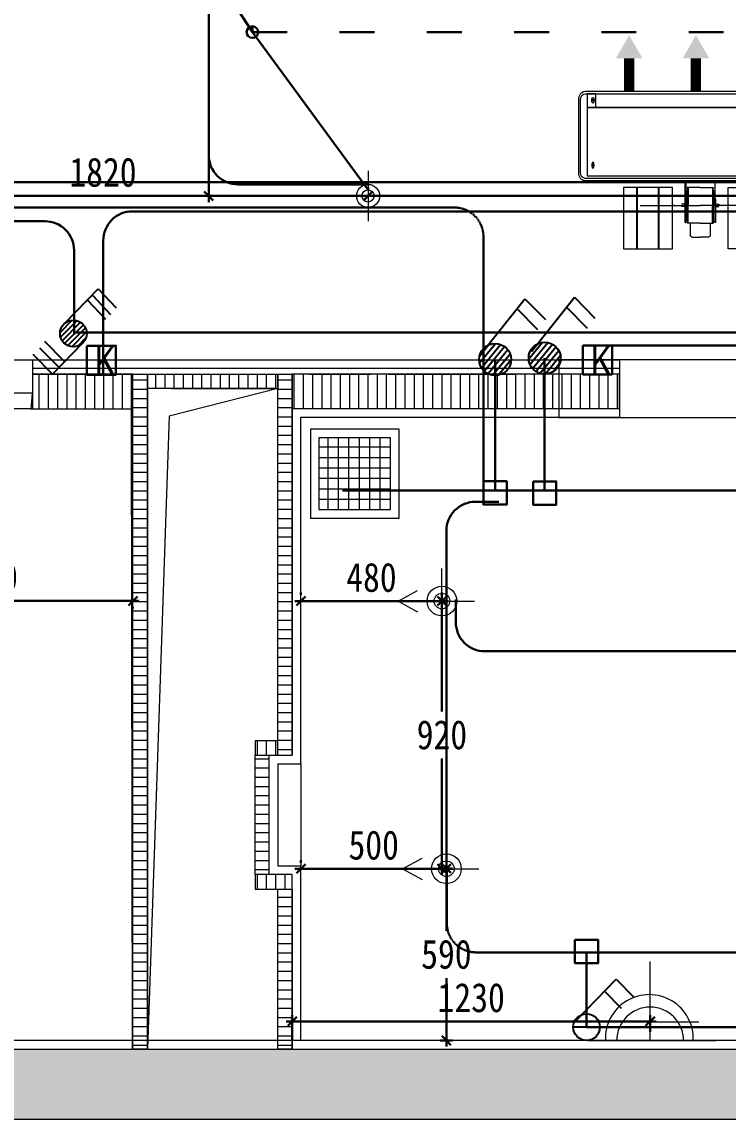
# Model space of a CAD drawing. Header units: millimetres. Extents: x -41640 to 3079702, y -5257903 to 68462.
# Drawn here: x 58947 to 61375, y 33962 to 37732 of the extents above; entities that cross this region are included whole.
import ezdxf

# ---------------------------------------------------------------- set-up
doc = ezdxf.new("R2010")
doc.units = ezdxf.units.MM
doc.header["$LTSCALE"] = 10
for name, pattern in [('ACAD_ISO03W100', [30, 12, -18]), ('ACAD_ISO04W100', [30.5, 24, -3, 0.5, -3]), ('CONTINOUS', [0]), ('DASH', [0.35, 0.25, -0.1])]:
    doc.linetypes.add(name, pattern=pattern)
doc.layers.get('0').update_dxf_attribs({"color": 255})
doc.layers.get('Defpoints').update_dxf_attribs({"color": 255})
for name, color, linetype, lineweight in [('1浅浅', 251, 'Continuous', 20), ('1灯位开关布线图', 1, 'Continuous', 30), ('1灯位开关布置图', 5, 'Continuous', 30), ('1灯具', 2, 'Continuous', 30), ('1空调', 3, 'Continuous', 30), ('T-综合天花布置图', 50, 'Continuous', 13), ('浅线', 251, 'CONTINOUS', 0), ('灯具', 52, 'Continuous', 0)]:
    doc.layers.add(name, color=color, linetype=linetype, lineweight=lineweight)
for name, color, linetype in [('2323', 4, 'Continuous'), ('A轴线', 82, 'ACAD_ISO04W100'), ('LAYER2', 8, 'Continuous')]:
    doc.layers.add(name, color=color, linetype=linetype)
doc.styles.add('_THVAC_DIM', font='SIMPLEX', dxfattribs={"width": 0.8, "height": 3.5, "bigfont": 'HZTXT'})
doc.styles.add('夏建东', font='', dxfattribs={"width": 0.85})
doc.styles.get('夏建东').set_extended_font_data('SimSun')
doc.dimstyles.new('g', dxfattribs={"dimtxt": 100, "dimasz": 31, "dimexe": 21, "dimexo": 30, "dimgap": 31, "dimtad": 1, "dimtih": 1, "dimtoh": 1, "dimdec": 0, "dimrnd": 10, "dimdsep": 46, "dimtxsty": '夏建东', "dimblk": 'OBLIQUE', "dimcen": 2.5, "dimdle": 21, "dimclrd": 5, "dimclre": 5, "dimclrt": 5, "dimadec": 0, "dimazin": 0, "dimtfac": 1, "dimtdec": 0, "dimtmove": 2, "dimatfit": 3, "dimldrblk": 'DOT', "dimfxl": 300, "dimlwd": -1, "dimlwe": -1, "dimarcsym": 1})
pattern_1 = [(90, (-415858.573, -197654.207), (-31.75, 5e-15), [])]

# ---------------------------------------------------------------- blocks, each defined once
blk = doc.blocks.new('_DatumFilled')
at = {"color": 0, "linetype": 'ByBlock'}
blk.add_solid([(0, 0.577), (-1, 0), (0, -0.577)], dxfattribs=at)
blk = doc.blocks.new('b-ktsnj')
at = {"color": 251, "lineweight": 0}
for p, q in [((162054, 33961.1, 0), (161133.2, 33961.1, 0)), ((162054, 33952.4, 0), (161133.2, 33952.4, 0)), ((161225.6, 33894.8, 0), (161225.6, 33958.9, 0)), ((161225.6, 33958.9, 0), (161241.6, 33958.9, 0)), ((161241.6, 33958.9, 0), (161241.6, 33894.8, 0)), ((162015.6, 33952.4, 0), (161241.6, 33952.4, 0)), ((161241.6, 33952.4, 0), (161241.6, 33900.7, 0)), ((162015.6, 33902.9, 0), (162015.6, 33952.4, 0)), ((162015.6, 33952.4, 0), (162047.7, 33952.4, 0)), ((162047.7, 33952.4, 0), (162047.7, 33902.9, 0)), ((161109.7, 33930.7, 0), (161109.7, 33670.7, 0)), ((161116.4, 33930.7, 0), (161116.4, 33670.7, 0)), ((161254.9, 33908.8, 0), (161241.6, 33900.7, 0)), ((161257.2, 33928.9, 0), (161254.7, 33928.9, 0)), ((161268.2, 33902.9, 0), (161254.9, 33908.8, 0)), ((161257.2, 33928.9, 0), (161257.2, 33932.4, 0)), ((161257.2, 33928.9, 0), (161259.7, 33928.9, 0)), ((161257.2, 33928.9, 0), (161257.2, 33925.4, 0)), ((162026.6, 33928.9, 0), (162024.1, 33928.9, 0)), ((162026.6, 33928.9, 0), (162026.6, 33932.4, 0)), ((162026.6, 33928.9, 0), (162026.6, 33925.4, 0)), ((162026.6, 33928.9, 0), (162029.1, 33928.9, 0)), ((162070.9, 33670.7, 0), (162070.9, 33930.7, 0)), ((162077.6, 33670.7, 0), (162077.6, 33930.7, 0)), ((161128.7, 33843.1, 0), (161170.3, 33898, 0)), ((161172.6, 33893.7, 0), (161128.7, 33843.1, 0)), ((161170.3, 33898, 0), (161225.6, 33898, 0)), ((161225.6, 33898, 0), (161172.6, 33893.7, 0)), ((161241.6, 33894.8, 0), (161225.6, 33894.8, 0)), ((161225.6, 33894.8, 0), (161225.6, 33875.8, 0)), ((161225.6, 33875.8, 0), (161268.2, 33875.8, 0)), ((161268.2, 33658.3, 0), (161268.2, 33902.9, 0)), ((161268.2, 33902.9, 0), (162047.7, 33902.9, 0)), ((162015.6, 33902.9, 0), (161268.2, 33902.9, 0)), ((162047.7, 33902.9, 0), (162015.6, 33902.9, 0)), ((162047.7, 33902.9, 0), (162047.7, 33658.3, 0)), ((161093.4, 33800.7, 0), (161093.4, 33832.4, 0)), ((161093.4, 33832.4, 0), (161093.4, 33832.4, 0)), ((161093.4, 33832.4, 0), (161109.7, 33832.4, 0)), ((161109.7, 33832.4, 0), (161109.7, 33832.4, 0)), ((161109.7, 33832.4, 0), (161109.7, 33800.7, 0)), ((161116.4, 33843.1, 0), (161128.7, 33843.1, 0)), ((161128.7, 33842, 0), (161116.4, 33842, 0)), ((161128.7, 33843.1, 0), (161128.7, 33815.6, 0)), ((161221.1, 33829.8, 0), (161207.8, 33829.8, 0)), ((161219.8, 33865.4, 0), (161209.1, 33865.4, 0)), ((161210.4, 33829.8, 0), (161210.4, 33860.8, 0)), ((161214.4, 33829.8, 0), (161214.4, 33858.5, 0)), ((161218.4, 33829.8, 0), (161218.4, 33860.8, 0)), ((161224.1, 33835.5, 0), (161234.4, 33821.8, 0)), ((161260.4, 33859.3, 0), (161237.7, 33859.3, 0)), ((161260.4, 33853.5, 0), (161240.1, 33853.5, 0)), ((161260.4, 33847.6, 0), (161241.1, 33847.6, 0)), ((161268.2, 33859.3, 0), (161260.4, 33859.3, 0)), ((161260.4, 33859.3, 0), (161260.4, 33847.6, 0)), ((161260.4, 33847.6, 0), (161268.2, 33847.6, 0)), ((161268.2, 33847.6, 0), (161268.2, 33859.3, 0)), ((161180.1, 33815.6, 0), (161074.4, 33815.6, 0)), ((161109.7, 33800.7, 0), (161093.4, 33800.7, 0)), ((161093.4, 33800.7, 0), (161093.4, 33800.7, 0)), ((161109.7, 33800.7, 0), (161109.7, 33800.7, 0)), ((161128.7, 33788, 0), (161128.7, 33815.6, 0)), ((161234.7, 33815.6, 0), (161180.1, 33815.6, 0)), ((161200.3, 33827.2, 0), (161201.7, 33828.5, 0)), ((161200.3, 33827.2, 0), (161201.7, 33825.8, 0)), ((161200.3, 33827.2, 0), (161204.4, 33827.2, 0)), ((161201.1, 33801.4, 0), (161201.1, 33821.8, 0)), ((161201.1, 33821.8, 0), (161202.9, 33821.8, 0)), ((161202.9, 33801.4, 0), (161201.1, 33801.4, 0)), ((161202, 33821.8, 0), (161202, 33827.2, 0)), ((161202, 33801.4, 0), (161202, 33798.7, 0)), ((161202, 33797.6, 0), (161202, 33758.9, 0)), ((161202.9, 33821.8, 0), (161202.9, 33801.4, 0)), ((161204.4, 33827.2, 0), (161203.1, 33828.5, 0)), ((161204.4, 33827.2, 0), (161203.1, 33825.8, 0)), ((161221.1, 33801.4, 0), (161207.8, 33801.4, 0)), ((161214.4, 33801.4, 0), (161214.4, 33786.7, 0)), ((161224.1, 33795.6, 0), (161234.9, 33810, 0)), ((161234.9, 33810, 0), (161234.4, 33821.8, 0)), ((161260.4, 33821.8, 0), (161234.4, 33821.8, 0)), ((161268.2, 33815.6, 0), (161234.7, 33815.6, 0)), ((161260.4, 33810, 0), (161234.9, 33810, 0)), ((161260.4, 33810, 0), (161260.4, 33821.8, 0)), ((161260.4, 33821.8, 0), (161268.2, 33821.8, 0)), ((161268.2, 33810, 0), (161260.4, 33810, 0)), ((161268.2, 33821.8, 0), (161268.2, 33810, 0)), ((161128.7, 33789.1, 0), (161116.4, 33789.1, 0)), ((161116.4, 33788, 0), (161128.7, 33788, 0)), ((161172.6, 33737.5, 0), (161128.7, 33788, 0)), ((161128.7, 33788, 0), (161170.3, 33733.1, 0)), ((161202, 33758.9, 0), (161268.2, 33758.9, 0)), ((161214.4, 33786.7, 0), (161227.5, 33786.7, 0)), ((161260.4, 33768.5, 0), (161241.4, 33768.5, 0)), ((161260.4, 33774.4, 0), (161242.9, 33774.4, 0)), ((161260.4, 33780.2, 0), (161244.2, 33780.2, 0)), ((161260.4, 33768.5, 0), (161260.4, 33780.2, 0)), ((161260.4, 33780.2, 0), (161268.2, 33780.2, 0)), ((161268.2, 33768.5, 0), (161260.4, 33768.5, 0)), ((161268.2, 33780.2, 0), (161268.2, 33768.5, 0)), ((161170.3, 33733.1, 0), (161225.6, 33733.1, 0)), ((161225.6, 33733.1, 0), (161172.6, 33737.5, 0)), ((161241.6, 33736.3, 0), (161225.6, 33736.3, 0)), ((161225.6, 33736.3, 0), (161225.6, 33672.2, 0)), ((161254.9, 33744.4, 0), (161241.6, 33736.3, 0)), ((161241.6, 33672.2, 0), (161241.6, 33736.3, 0)), ((161241.6, 33658.3, 0), (161241.6, 33736.3, 0)), ((161268.2, 33738.5, 0), (161254.9, 33744.4, 0)), ((161268.2, 33738.5, 0), (161268.2, 33658.3, 0)), ((161225.6, 33672.2, 0), (161241.6, 33672.2, 0)), ((161257.2, 33696.8, 0), (161254.7, 33696.8, 0)), ((161257.2, 33696.8, 0), (161257.2, 33700.3, 0)), ((161257.2, 33696.8, 0), (161257.2, 33693.3, 0)), ((161257.2, 33696.8, 0), (161259.7, 33696.8, 0)), ((162026.6, 33696.8, 0), (162024.1, 33696.8, 0)), ((162026.6, 33696.8, 0), (162026.6, 33700.3, 0)), ((162026.6, 33696.8, 0), (162029.1, 33696.8, 0)), ((162026.6, 33696.8, 0), (162026.6, 33693.3, 0)), ((161133.2, 33649, 0), (162054, 33649, 0)), ((161133.2, 33640.3, 0), (162054, 33640.3, 0)), ((161268.2, 33658.3, 0), (161241.6, 33658.3, 0)), ((162047.7, 33658.3, 0), (161268.2, 33658.3, 0)), ((161588.4, 33552.7, 0), (161588.4, 33640.3, 0)), ((161588.4, 33640.3, 0), (161588.4, 33640.3, 0)), ((161588.4, 33640.3, 0), (161589.7, 33640.3, 0)), ((161589.7, 33640.3, 0), (161589.7, 33640.3, 0)), ((161589.7, 33640.3, 0), (161589.7, 33552.7, 0)), ((161695.4, 33640.3, 0), (161694.1, 33640.3, 0)), ((161694.1, 33640.3, 0), (161694.1, 33640.3, 0)), ((161694.1, 33640.3, 0), (161694.1, 33552.7, 0)), ((161695.4, 33552.7, 0), (161695.4, 33640.3, 0)), ((161695.4, 33640.3, 0), (161695.4, 33640.3, 0)), ((161542.4, 33616.3, 0), (161366.3, 33616.3, 0)), ((161366.3, 33616.3, 0), (161366.3, 33397.2, 0)), ((161414.3, 33397.2, 0), (161414.3, 33616.3, 0)), ((161416.8, 33397.2, 0), (161416.8, 33616.3, 0)), ((161491.8, 33397.2, 0), (161491.8, 33616.3, 0)), ((161494.4, 33397.2, 0), (161494.4, 33616.3, 0)), ((161542.4, 33397.2, 0), (161542.4, 33616.3, 0)), ((161598.3, 33616.3, 0), (161594.6, 33616.3, 0)), ((161594.6, 33604.9, 0), (161594.6, 33552.7, 0)), ((161598.3, 33616.3, 0), (161598.3, 33552.7, 0)), ((161641.9, 33616.3, 0), (161598.3, 33616.3, 0)), ((161641.9, 33616.3, 0), (161685.5, 33616.3, 0)), ((161685.5, 33616.3, 0), (161685.5, 33552.7, 0)), ((161685.5, 33616.3, 0), (161689.2, 33616.3, 0)), ((161689.2, 33604.9, 0), (161689.2, 33552.7, 0)), ((161741.4, 33616.3, 0), (161917.5, 33616.3, 0)), ((161741.4, 33397.2, 0), (161741.4, 33616.3, 0)), ((161789.4, 33397.2, 0), (161789.4, 33616.3, 0)), ((161792, 33397.2, 0), (161792, 33616.3, 0)), ((161867, 33397.2, 0), (161867, 33616.3, 0)), ((161869.5, 33397.2, 0), (161869.5, 33616.3, 0)), ((161917.5, 33616.3, 0), (161917.5, 33397.2, 0)), ((161542.4, 33556.6, 0), (161542.4, 33552.7, 0)), ((161587, 33556.6, 0), (161574.8, 33556.6, 0)), ((161574.8, 33556.6, 0), (161574.8, 33552.7, 0)), ((161587, 33574.4, 0), (161587, 33493.7, 0)), ((161589.7, 33577.2, 0), (161589.3, 33577.2, 0)), ((161591.9, 33493.7, 0), (161591.9, 33574.4, 0)), ((161691.9, 33493.7, 0), (161691.9, 33574.4, 0)), ((161694.1, 33577.2, 0), (161694.5, 33577.2, 0)), ((161696.8, 33574.4, 0), (161696.8, 33493.7, 0)), ((161696.8, 33556.6, 0), (161709, 33556.6, 0)), ((161741.4, 33556.6, 0), (161741.4, 33552.7, 0)), ((161426.2, 33552.7, 0), (161641.9, 33552.7, 0)), ((161542.4, 33548.8, 0), (161542.4, 33552.7, 0)), ((161574.8, 33548.8, 0), (161574.8, 33552.7, 0)), ((161587, 33548.8, 0), (161574.8, 33548.8, 0)), ((161589.7, 33552.7, 0), (161588.4, 33552.7, 0)), ((161588.4, 33552.7, 0), (161588.4, 33552.7, 0)), ((161589.7, 33552.7, 0), (161589.7, 33552.7, 0)), ((161594.6, 33500.5, 0), (161594.6, 33552.7, 0)), ((161598.3, 33489, 0), (161598.3, 33552.7, 0)), ((161857.6, 33552.7, 0), (161641.9, 33552.7, 0)), ((161685.5, 33489, 0), (161685.5, 33552.7, 0)), ((161689.2, 33500.5, 0), (161689.2, 33552.7, 0)), ((161694.1, 33552.7, 0), (161694.1, 33552.7, 0)), ((161694.1, 33552.7, 0), (161695.4, 33552.7, 0)), ((161695.4, 33552.7, 0), (161695.4, 33552.7, 0)), ((161696.8, 33548.8, 0), (161709, 33548.8, 0)), ((161741.4, 33548.8, 0), (161741.4, 33552.7, 0)), ((161589.3, 33490.8, 0), (161589.7, 33490.8, 0)), ((161598.3, 33489, 0), (161594.6, 33489, 0)), ((161641.9, 33489, 0), (161598.3, 33489, 0)), ((161606.2, 33489, 0), (161606.2, 33446.3, 0)), ((161641.9, 33489, 0), (161685.5, 33489, 0)), ((161677.6, 33489, 0), (161677.6, 33446.3, 0)), ((161685.5, 33489, 0), (161689.2, 33489, 0)), ((161694.5, 33490.8, 0), (161694.1, 33490.8, 0)), ((161611.8, 33439, 0), (161641.9, 33439, 0)), ((161672, 33439, 0), (161641.9, 33439, 0)), ((161366.3, 33397.2, 0), (161542.4, 33397.2, 0)), ((161917.5, 33397.2, 0), (161741.4, 33397.2, 0))]:
    blk.add_line(p, q, dxfattribs=at)
at = {"color": 251, "lineweight": 0, "const_width": 37.5, "elevation": 0}
for points in [[(161397.1, 34079.4), (161397.1, 33961.1)], [(161657.4, 34079.4), (161657.4, 33961.1)], [(161896.6, 34079.4), (161896.6, 33961.1)]]:
    blk.add_lwpolyline(points, dxfattribs=at)
at = {"color": 251, "lineweight": 0}
for centre, major_axis, ratio, start_param, end_param in [((161133.2, 33930.7, 0), (0, 30.4), 0.77429, 0, 1.570796), ((161133.2, 33930.7, 0), (0, 21.7), 0.77429, 0, 1.570796), ((161233.6, 33948.8, 0), (0, 1.36), 0.77429, -1.570796, 4.712389), ((162054, 33930.7, 0), (0, 30.4), 0.77429, -1.570796, 0), ((162054, 33930.7, 0), (0, 21.7), 0.77429, -1.570796, 0), ((161233.6, 33930.3, 0), (0, 1.36), 0.77429, -1.570796, 4.712389), ((161233.6, 33909.9, 0), (0, 1.36), 0.77429, 4.712389, 10.995574), ((161257.2, 33928.9, 0), (0, 10.4), 0.407862, 3.141593, 9.424778), ((161143.6, 33816.5, 0), (0, 46.6), 0.77429, 1.223528, 1.918065), ((161214.4, 33829.8, 0), (0, 8.63), 0.77429, 1.570796, 4.712389), ((161214.4, 33865.4, 0), (0, 6.9), 0.77429, 1.570796, 4.712389), ((161264.3, 33815.6, 0), (0, 55.6), 0.77429, 0.664485, 1.204171), ((161264.8, 33815.3, 0), (0, 49.7), 0.77429, 0.694736, 1.26495), ((161264.3, 33815.6, 0), (0, 43.8), 0.77429, 0.752317, 1.332497), ((161202, 33798, 0), (-0.816, 0), 0.807711, 3.342482, 6.082296), ((161214.4, 33801.4, 0), (0, 8.63), 0.77429, 4.712389, 7.853982), ((161214.2, 33815.6, 0), (0, 5.59), 0.77429, 4.712389, 10.995574), ((161264.3, 33815.6, 0), (0, 55.6), 0.77429, 1.937421, 2.581114), ((161264.8, 33815.3, 0), (0, 49.7), 0.77429, 1.866849, 2.536978), ((161264.3, 33815.6, 0), (0, 43.8), 0.77429, 1.809095, 2.508026), ((161233.6, 33721.2, 0), (0, 1.36), 0.77429, 4.712389, 10.995574), ((161257.2, 33732.1, 0), (0, 2.58), 0.77429, -1.570796, 4.712389), ((161233.6, 33700.8, 0), (0, 1.36), 0.77429, -1.570796, 4.712389), ((161233.6, 33682.3, 0), (0, 1.36), 0.77429, -1.570796, 4.712389), ((162026.6, 33696.8, 0), (0, 10.4), 0.407862, 4.712389, 10.995574), ((161133.2, 33670.7, 0), (0, 30.4), 0.77429, 1.570796, 3.141593), ((161133.2, 33670.7, 0), (0, 21.7), 0.77429, 1.570796, 3.141593), ((162054, 33670.7, 0), (0, 30.4), 0.77429, 3.141593, 4.712389), ((162054, 33670.7, 0), (0, 21.7), 0.77429, 3.141593, 4.712389), ((161589.1, 33610.6, 0), (0, 9.07), 0.77429, 4.03203, 5.395782), ((161694.7, 33610.6, 0), (0, 9.07), 0.77429, 0.887403, 2.251155), ((161589.3, 33574.4, 0), (0, 2.89), 0.77429, 0, 1.570796), ((161589.7, 33574.4, 0), (0, 2.89), 0.77429, 4.712389, 6.283185), ((161694.1, 33574.4, 0), (0, 2.89), 0.77429, 0, 1.570796), ((161694.5, 33574.4, 0), (0, 2.89), 0.77429, 4.712389, 6.283185), ((161589.3, 33493.7, 0), (0, 2.89), 0.77429, 1.570796, 3.141593), ((161589.7, 33493.7, 0), (0, 1.36), 0.77429, 4.712389, 10.995574), ((161589.7, 33493.7, 0), (0, 2.89), 0.77429, 3.141593, 4.712389), ((161589.1, 33494.8, 0), (0, 9.07), 0.77429, 4.028996, 5.392748), ((161694.7, 33494.8, 0), (0, 9.07), 0.77429, 0.890438, 2.25419), ((161694.1, 33493.7, 0), (0, 2.89), 0.77429, 1.570796, 3.141593), ((161694.1, 33493.7, 0), (0, 1.36), 0.77429, 4.712389, 10.995574), ((161694.5, 33493.7, 0), (0, 2.89), 0.77429, 3.141593, 4.712389), ((161611.8, 33446.3, 0), (0, 7.24), 0.77429, 1.570796, 3.141593), ((161672, 33446.3, 0), (0, 7.24), 0.77429, 3.141593, 4.712389)]:
    blk.add_ellipse(centre, major_axis=major_axis, ratio=ratio, start_param=start_param, end_param=end_param, dxfattribs=at)
at = {"color": 251, "lineweight": 0, "extrusion": (0, 0, -1)}
for centre, major_axis, ratio, start_param, end_param in [((162026.6, 33928.9, 0), (0, 10.4), 0.407862, 3.141593, 9.424778), ((161202, 33798.3, 0), (0.816, 0), 0.807711, 0.20089, 2.940703), ((161257.2, 33696.8, 0), (0, 10.4), 0.407862, 4.712389, 10.995574)]:
    blk.add_ellipse(centre, major_axis=major_axis, ratio=ratio, start_param=start_param, end_param=end_param, dxfattribs=at)
at = {"color": 251, "lineweight": 0, "xscale": 82.5, "yscale": 82.5, "zscale": 82.5, "rotation": 270}
for p in [(161397.1, 34079.4, 0), (161657.4, 34079.4, 0), (161896.6, 34079.4, 0)]:
    blk.add_blockref('_DatumFilled', p, dxfattribs=at)
blk = doc.blocks.new('she')
at = {"layer": 'T-综合天花布置图', "lineweight": 15}
for p, q in [((2738.814, 261.327, 0), (2738.271, 260.333)), ((2738.814, 261.327, 0), (2738.814, 257.441, 0)), ((2738.814, 261.327, 0), (2739.356, 260.333)), ((2737.162, 259.093, 0), (2740.466, 259.093, 0))]:
    blk.add_line(p, q, dxfattribs=at)
for radius in [0.756, 0.398]:
    blk.add_circle((2738.814, 259.093, 0), radius, dxfattribs=at)
blk = doc.blocks.new('fengshan')
at = {"layer": '灯具', "lineweight": 15}
for p, q in [((-6499.2, -202877.6, -7779.9), (-6499.2, -203080.9, -7779.9)), ((-6295.9, -202877.6, -7779.9), (-6499.2, -202877.6, -7779.9)), ((-6479.5, -202897.3, -7779.9), (-6479.5, -203061.3, -7779.9)), ((-6315.5, -202897.3, -7779.9), (-6479.5, -202897.3, -7779.9)), ((-6458.7, -203061.3, -7779.9), (-6458.7, -202897.3, -7779.9)), ((-6434.8, -203061.3, -7779.9), (-6434.8, -202897.3, -7779.9)), ((-6411, -203061.3, -7779.9), (-6411, -202897.3, -7779.9)), ((-6387.1, -203061.3, -7779.9), (-6387.1, -202897.3, -7779.9)), ((-6363.3, -203061.3, -7779.9), (-6363.3, -202897.3, -7779.9)), ((-6339.4, -203061.3, -7779.9), (-6339.4, -202897.3, -7779.9)), ((-6315.5, -203061.3, -7779.9), (-6315.5, -202897.3, -7779.9)), ((-6295.9, -203080.9, -7779.9), (-6295.9, -202877.6, -7779.9)), ((-6479.5, -202918.2, -7779.9), (-6315.5, -202918.2, -7779.9)), ((-6479.5, -202942, -7779.9), (-6315.5, -202942, -7779.9)), ((-6479.5, -202965.9, -7779.9), (-6315.5, -202965.9, -7779.9)), ((-6479.5, -202989.7, -7779.9), (-6315.5, -202989.7, -7779.9)), ((-6479.5, -203013.6, -7779.9), (-6315.5, -203013.6, -7779.9)), ((-6479.5, -203037.4, -7779.9), (-6315.5, -203037.4, -7779.9)), ((-6479.5, -203061.3, -7779.9), (-6315.5, -203061.3, -7779.9)), ((-6499.2, -203080.9, -7779.9), (-6295.9, -203080.9, -7779.9))]:
    blk.add_line(p, q, dxfattribs=at)
blk = doc.blocks.new('筒灯')
at = {"layer": 'T-综合天花布置图', "lineweight": 15}
for p, q in [((628027.5, 221157.5, -8710.6), (628027.5, 220945.7, -8710.6)), ((627921.6, 221051.6, -8710.6), (628133.5, 221051.6, -8710.6))]:
    blk.add_line(p, q, dxfattribs=at)
for radius in [48.5, 25.5]:
    blk.add_circle((628027.5, 221051.6, -8710.6), radius, dxfattribs=at)
blk = doc.blocks.new('_Oblique')
at = {"color": 0, "linetype": 'ByBlock', "lineweight": -2}
blk.add_line((-0.5, -0.5), (0.5, 0.5), dxfattribs=at)
blk = doc.blocks.new('*D812')
at = {"layer": '1灯位开关布置图', "color": 5, "ltscale": 0.1}
for p, q in [((59349.4, 35742.7), (58343.4, 35742.7)), ((58364.4, 35727.3), (58364.4, 35763.7)), ((59328.4, 35716.3), (59328.4, 35721.7))]:
    blk.add_line(p, q, dxfattribs=at)
at = {"layer": 'Defpoints', "color": 0, "lineweight": 30, "ltscale": 0.1}
for p in [(58364.4, 35742.7), (59328.4, 35746.3), (58364.4, 35697.3)]:
    blk.add_point(p, dxfattribs=at)
at = {"layer": '1灯位开关布置图', "color": 5, "ltscale": 0.1, "xscale": 31, "yscale": 31, "zscale": 31, "rotation": 180}
blk.add_blockref('_Oblique', (58364.4, 35742.7), dxfattribs=at)
at = {"layer": '1灯位开关布置图', "color": 5, "ltscale": 0.1, "xscale": 31, "yscale": 31, "zscale": 31}
blk.add_blockref('_Oblique', (59328.4, 35742.7), dxfattribs=at)
at = {"layer": '1灯位开关布置图', "color": 5, "lineweight": 0, "ltscale": 0.1, "insert": (58846.4, 35823.7), "char_height": 100, "attachment_point": 5, "style": '夏建东'}
blk.add_mtext('960', dxfattribs=at)
blk = doc.blocks.new('_Dot')
at = {"color": 0, "linetype": 'ByBlock', "lineweight": -2}
blk.add_line((-0.5, 0), (-1, 0), dxfattribs=at)
at = {"color": 0, "linetype": 'ByBlock', "const_width": 0.5}
blk.add_lwpolyline([(-0.25, 0, 1), (0.25, 0, 1)], format="xyb", close=True, dxfattribs=at)
blk = doc.blocks.new('*D815')
at = {"layer": '1灯位开关布置图', "color": 5, "ltscale": 0.1}
for p, q in [((58314.3, 37129.3), (58314.3, 37155.1)), ((60136.9, 37164.1), (60136.9, 37155.1)), ((58293.3, 37134.1), (60157.9, 37134.1))]:
    blk.add_line(p, q, dxfattribs=at)
at = {"layer": 'Defpoints', "color": 0, "lineweight": 30, "ltscale": 0.1}
for p in [(58314.3, 37099.3), (60136.9, 37134.1), (60136.9, 37134.1)]:
    blk.add_point(p, dxfattribs=at)
at = {"layer": '1灯位开关布置图', "color": 5, "ltscale": 0.1, "xscale": 31, "yscale": 31, "zscale": 31, "rotation": 180}
blk.add_blockref('_Oblique', (58314.3, 37134.1), dxfattribs=at)
at = {"layer": '1灯位开关布置图', "color": 5, "ltscale": 0.1, "xscale": 31, "yscale": 31, "zscale": 31}
blk.add_blockref('_Oblique', (60136.9, 37134.1), dxfattribs=at)
at = {"layer": '1灯位开关布置图', "color": 5, "lineweight": 0, "ltscale": 0.1, "insert": (59225.6, 37215.1), "char_height": 100, "attachment_point": 5, "style": '夏建东'}
blk.add_mtext('1820', dxfattribs=at)
blk = doc.blocks.new('*D819')
at = {"layer": '1灯位开关布置图', "color": 5, "ltscale": 0.1}
for p, q in [((59589.4, 38678), (59589.4, 37113.1)), ((59619.4, 38657), (59610.4, 38657)), ((59659.4, 37134.1), (59568.4, 37134.1))]:
    blk.add_line(p, q, dxfattribs=at)
at = {"layer": 'Defpoints', "color": 0, "lineweight": 30, "ltscale": 0.1}
for p in [(59589.4, 38657), (59589.4, 37134.1), (59689.4, 37134.1)]:
    blk.add_point(p, dxfattribs=at)
at = {"layer": '1灯位开关布置图', "color": 5, "ltscale": 0.1, "xscale": 31, "yscale": 31, "zscale": 31}
for p, rotation in [((59589.4, 38657), 90), ((59589.4, 37134.1), 270)]:
    blk.add_blockref('_Oblique', p, dxfattribs=dict(at, rotation=rotation))
at = {"layer": '1灯位开关布置图', "color": 5, "lineweight": 0, "ltscale": 0.1, "insert": (59469, 38323.6), "char_height": 100, "attachment_point": 5, "style": '夏建东'}
blk.add_mtext('1520', dxfattribs=at)
blk = doc.blocks.new('*D831')
at = {"layer": '1灯位开关布置图', "color": 5, "ltscale": 0.1}
for p, q in [((60361, 35741.9), (60370, 35741.9)), ((60391, 35762.9), (60391, 35363)), ((60391, 34801), (60391, 35201)), ((60427.5, 34822), (60370, 34822))]:
    blk.add_line(p, q, dxfattribs=at)
at = {"layer": 'Defpoints', "color": 0, "lineweight": 30, "ltscale": 0.1}
for p in [(60391, 35741.9), (60391, 35741.9), (60457.5, 34822)]:
    blk.add_point(p, dxfattribs=at)
at = {"layer": '1灯位开关布置图', "color": 5, "ltscale": 0.1, "xscale": 31, "yscale": 31, "zscale": 31}
for p, rotation in [((60391, 35741.9), 90), ((60391, 34822), 270)]:
    blk.add_blockref('_Oblique', p, dxfattribs=dict(at, rotation=rotation))
at = {"layer": '1灯位开关布置图', "color": 5, "lineweight": 0, "ltscale": 0.1, "insert": (60391, 35282), "char_height": 100, "attachment_point": 5, "style": '夏建东'}
blk.add_mtext('920', dxfattribs=at)
blk = doc.blocks.new('*D834')
at = {"layer": '1灯位开关布置图', "color": 5, "ltscale": 0.1}
for p, q in [((59906.4, 34852), (59906.4, 34843)), ((60406.4, 34852), (60406.4, 34843)), ((60427.4, 34822), (59885.4, 34822))]:
    blk.add_line(p, q, dxfattribs=at)
at = {"layer": 'Defpoints', "color": 0, "lineweight": 30, "ltscale": 0.1}
for p in [(59906.4, 34822), (59906.4, 34822), (60406.4, 34822)]:
    blk.add_point(p, dxfattribs=at)
at = {"layer": '1灯位开关布置图', "color": 5, "ltscale": 0.1, "xscale": 31, "yscale": 31, "zscale": 31, "rotation": 180}
blk.add_blockref('_Oblique', (59906.4, 34822), dxfattribs=at)
at = {"layer": '1灯位开关布置图', "color": 5, "ltscale": 0.1, "xscale": 31, "yscale": 31, "zscale": 31}
blk.add_blockref('_Oblique', (60406.4, 34822), dxfattribs=at)
at = {"layer": '1灯位开关布置图', "color": 5, "lineweight": 0, "ltscale": 0.1, "insert": (60156.4, 34903), "char_height": 100, "attachment_point": 5, "style": '夏建东'}
blk.add_mtext('500', dxfattribs=at)
blk = doc.blocks.new('*D835')
at = {"layer": '1灯位开关布置图', "color": 5, "ltscale": 0.1}
for p, q in [((60412, 35741.9), (59885.4, 35741.9)), ((59906.4, 35771.9), (59906.4, 35762.9)), ((60391, 35771.9), (60391, 35762.9))]:
    blk.add_line(p, q, dxfattribs=at)
at = {"layer": 'Defpoints', "color": 0, "lineweight": 30, "ltscale": 0.1}
for p in [(59906.4, 35741.9), (59906.4, 35741.9), (60391, 35741.9)]:
    blk.add_point(p, dxfattribs=at)
at = {"layer": '1灯位开关布置图', "color": 5, "ltscale": 0.1, "xscale": 31, "yscale": 31, "zscale": 31, "rotation": 180}
blk.add_blockref('_Oblique', (59906.4, 35741.9), dxfattribs=at)
at = {"layer": '1灯位开关布置图', "color": 5, "ltscale": 0.1, "xscale": 31, "yscale": 31, "zscale": 31}
blk.add_blockref('_Oblique', (60391, 35741.9), dxfattribs=at)
at = {"layer": '1灯位开关布置图', "color": 5, "lineweight": 0, "ltscale": 0.1, "insert": (60148.7, 35822.9), "char_height": 100, "attachment_point": 5, "style": '夏建东'}
blk.add_mtext('480', dxfattribs=at)
blk = doc.blocks.new('*D863')
at = {"layer": '1灯位开关布置图', "color": 5, "ltscale": 0.1}
for p, q in [((60406.4, 34844.4), (60406.4, 34608.7)), ((60427.4, 34823.4), (60385.4, 34823.4)), ((60406.4, 34211), (60406.4, 34446.7)), ((60427.4, 34232), (60385.4, 34232))]:
    blk.add_line(p, q, dxfattribs=at)
at = {"layer": 'Defpoints', "color": 0, "lineweight": 30, "ltscale": 0.1}
for p in [(60457.4, 34823.4), (60406.4, 34232), (60457.4, 34232)]:
    blk.add_point(p, dxfattribs=at)
at = {"layer": '1灯位开关布置图', "color": 5, "ltscale": 0.1, "xscale": 31, "yscale": 31, "zscale": 31}
for p, rotation in [((60406.4, 34823.4), 90), ((60406.4, 34232), 270)]:
    blk.add_blockref('_Oblique', p, dxfattribs=dict(at, rotation=rotation))
at = {"layer": '1灯位开关布置图', "color": 5, "lineweight": 0, "ltscale": 0.1, "insert": (60406.4, 34527.7), "char_height": 100, "attachment_point": 5, "style": '夏建东'}
blk.add_mtext('590', dxfattribs=at)
blk = doc.blocks.new('sd5')
at = {"layer": 'LAYER2', "ltscale": 20}
h = blk.add_hatch(dxfattribs=at)
h.set_pattern_fill('ANSI31', color=0, scale=122.164431, angle=90, style=0)
h.set_pattern_definition([(135, (5325340.621, -2219152.367), (-10.7979122, -10.7979122), [])])
h.paths.add_polyline_path([(5332276.5, -2108989.1, 1), (5332276.5, -2109099.1, 1)])
at = {"layer": '2323', "color": 0}
for p, q in [((5332078.8, -2108921.6), (5332156.7, -2108858.3)), ((5332110.2, -2108952.1), (5332188.1, -2108888.8)), ((5332249.3, -2109087.3), (5332078.8, -2108921.6))]:
    blk.add_line(p, q, dxfattribs=at)
blk.add_circle((5332276.5, -2109044.1), 55, dxfattribs=at)
blk = doc.blocks.new('壁灯')
at = {"layer": '灯具', "lineweight": 15}
for p, q in [((628026.3, 220006.2, -8710.6), (628026.3, 220209.7, -8710.6)), ((627896.3, 220054.5, -4355.3), (628151.1, 220054.5, -4355.3)), ((627865.6, 220006.2, -8710.6), (628196.5, 220006.2, -8710.6))]:
    blk.add_line(p, q, dxfattribs=at)
for centre, radius, start, end in [((628024, 220011, -8710.6), 113.1, 357.57, 182.43), ((628026.3, 220006.2, -8710.6), 85.9, 0, 180)]:
    blk.add_arc(centre, radius, start, end, dxfattribs=at)
blk = doc.blocks.new('*D1038')
at = {"layer": '1灯位开关布置图', "color": 5}
for p, q in [((59876.4, 34232), (59876.4, 34318.8)), ((61107, 34262), (61107, 34318.8)), ((61128, 34297.8), (59855.4, 34297.8))]:
    blk.add_line(p, q, dxfattribs=at)
at = {"layer": 'Defpoints', "color": 0, "linetype": 'Continuous', "lineweight": 30}
for p in [(59876.4, 34297.8), (61107, 34232), (59876.4, 34202)]:
    blk.add_point(p, dxfattribs=at)
at = {"layer": '1灯位开关布置图', "color": 5, "linetype": 'Continuous', "xscale": 31, "yscale": 31, "zscale": 31, "rotation": 180}
blk.add_blockref('_Oblique', (59876.4, 34297.8), dxfattribs=at)
at = {"layer": '1灯位开关布置图', "color": 5, "linetype": 'Continuous', "xscale": 31, "yscale": 31, "zscale": 31}
blk.add_blockref('_Oblique', (61107, 34297.8), dxfattribs=at)
at = {"layer": '1灯位开关布置图', "color": 5, "linetype": 'Continuous', "lineweight": 30, "insert": (60491.7, 34378.8), "char_height": 100, "attachment_point": 5, "style": '夏建东'}
blk.add_mtext('1230', dxfattribs=at)
blk = doc.blocks.new('空调开关')
at = {"layer": '1空调', "linetype": 'Continuous', "lineweight": 30}
blk.add_lwpolyline([(51886.7, 34302), (51986.7, 34302), (51986.7, 34202), (51886.7, 34202)], close=True, dxfattribs=at)
at = {"layer": '1空调', "linetype": 'Continuous', "lineweight": 30, "insert": (51914.2, 34302), "char_height": 100, "width": 220.622, "attachment_point": 1, "style": '_THVAC_DIM'}
blk.add_mtext('K', dxfattribs=at)
blk = doc.blocks.new('双联防水')
at = {"layer": '2323', "color": 0}
for p, q in [((88190.6, 77887.1), (88291.1, 77990.5)), ((88291.1, 77990.5), (88334.8, 77945.8)), ((88261.5, 77960.9), (88303.4, 77917.7))]:
    blk.add_line(p, q, dxfattribs=at)
blk.add_circle((88216.8, 77870.6), 33.4, dxfattribs=at)
at = {"layer": 'A轴线', "color": 0, "linetype": 'ByBlock'}
for p, q in [((88250.1, 77870.6), (88183.4, 77870.6)), ((88216.8, 77870.6), (88250.1, 77870.6))]:
    blk.add_line(p, q, dxfattribs=at)
blk = doc.blocks.new('三联双控')
at = {"layer": '2323', "color": 0}
for p, q in [((88361.9, 76505.4), (88446, 76591.9)), ((88446, 76591.9), (88490.8, 76544.6)), ((88419.6, 76563.6), (88464.4, 76516.3)), ((88432.3, 76575.3), (88477.1, 76528)), ((88299, 76444.7), (88348.2, 76395.1)), ((88311.9, 76460.9), (88361.2, 76411.4)), ((88331.9, 76378.9), (88407.6, 76456.8)), ((88282.7, 76428.5), (88331.9, 76378.9))]:
    blk.add_line(p, q, dxfattribs=at)
blk.add_circle((88384, 76480.4), 33.4, dxfattribs=at)
at = {"layer": 'LAYER2', "color": 0, "ltscale": 20}
for p, q in [((88350.8, 76483.2), (88381.2, 76513.6)), ((88351.9, 76471.3), (88393.1, 76512.5)), ((88356, 76462.2), (88402.2, 76508.4)), ((88362.1, 76455.2), (88409.2, 76502.3)), ((88370.1, 76450.1), (88414.3, 76494.4)), ((88380.3, 76447.2), (88417.2, 76484.1)), ((88395.1, 76448.9), (88415.5, 76469.3))]:
    blk.add_line(p, q, dxfattribs=at)

msp = doc.modelspace()

# ---------------------------------------------------------------- hatches: boundary and pattern name
at = {"layer": '浅线', "ltscale": 0.5}
h = msp.add_hatch(color=256, dxfattribs=at)
h.dxf.hatch_style = 1
h.paths.add_polyline_path([(62168.4, 41312), (62168.4, 41072), (63441.4, 41072), (63441.4, 34202), (57608.4, 34202), (57608.4, 35217), (55778.4, 35217), (55778.4, 35197), (55778.4, 34977), (57368.4, 34977), (57368.4, 33962), (63681.4, 33962), (63681.4, 41312)])
h = msp.add_hatch(dxfattribs=at)
h.set_pattern_fill('ANSI31', color=256, scale=10, angle=45)
h.set_pattern_definition([(90, (-415941.573, -197654.207), (-31.75, 5e-15), [])])
edge = h.paths.add_edge_path()
edge.add_line((59328.4, 36522), (58983.4, 36522))
edge.add_line((58983.4, 36522), (58983.4, 36402))
edge.add_line((58983.4, 36402), (59328.4, 36402))
h = msp.add_hatch(dxfattribs=at)
h.set_pattern_fill('ANSI31', color=256, scale=10, angle=135)
h.set_pattern_definition([(180, (-415941.573, -197654.207), (-5e-15, -31.75), [])])
h.paths.add_polyline_path([(59328.4, 36522), (59378.4, 36522), (59378.4, 34202), (59328.4, 34202)])
h.paths.add_polyline_path([(59826.4, 36522), (59876.4, 36522), (59876.4, 35212), (59826.4, 35212)])
h = msp.add_hatch(dxfattribs=at)
h.set_pattern_fill('ANSI31', color=256, scale=10, angle=45)
h.set_pattern_definition([(90, (-415858.573, -197654.207), (-31.75, 5e-15), [])])
h.paths.add_polyline_path([(59378.4, 36522), (59826.4, 36522), (59826.4, 36472), (59378.4, 36472)])
h = msp.add_hatch(dxfattribs=at)
h.set_pattern_fill('ANSI31', color=256, scale=10, angle=45)
h.set_pattern_definition(pattern_1)
h.paths.add_polyline_path([(59876.4, 36403.3), (61001.4, 36403.3), (61001.4, 36522), (59876.4, 36522)])
h = msp.add_hatch(dxfattribs=at)
h.set_pattern_fill('ANSI31', color=256, scale=10, angle=45)
h.set_pattern_definition(pattern_1)
h.paths.add_polyline_path([(59748.7, 34752), (59876.4, 34752), (59876.4, 34802), (59748.7, 34802)])
h.paths.add_polyline_path([(59748.7, 35212), (59826.4, 35212), (59826.4, 35262), (59748.7, 35262)])
h = msp.add_hatch(dxfattribs=at)
h.set_pattern_fill('ANSI31', color=256, scale=10, angle=135)
h.set_pattern_definition([(180, (-415858.573, -197654.207), (-5e-15, -31.75), [])])
h.paths.add_polyline_path([(59748.7, 35212), (59796.4, 35212), (59796.4, 34802), (59748.7, 34802)])
h.paths.add_polyline_path([(59826.4, 34752), (59876.4, 34752), (59876.4, 34202), (59826.4, 34202)])

# ---------------------------------------------------------------- linework, layer by layer
at = {"layer": '1浅浅', "lineweight": 0, "ltscale": 0.1}
msp.add_lwpolyline([(47841.4, 40992), (63411.4, 40992), (63411.4, 34232), (47841.4, 34232)], close=True, dxfattribs=at)
at = {"layer": '1灯位开关布线图', "linetype": 'Continuous', "lineweight": 30}
for points in [[(59739.4, 37697), (59673.2, 37799.1), (59673.2, 40715.5)], [(60136.9, 37155), (59739.4, 37697)], [(58314.3, 37134.1), (63241.4, 37134.1)], [(60573.7, 36572.3), (60573.7, 36121.9)], [(60744.2, 36577), (60744.2, 36121.9)], [(60573.7, 36121.9), (60049.6, 36121.9)], [(62868.9, 34381.9), (62868.9, 36121.9), (60744.2, 36121.9)], [(60888.3, 34277.8), (60888.3, 34534.9)], [(60888.3, 34534.9), (61657, 34534.9)], [(60888.3, 34277.8), (62213.4, 34277.8)]]:
    msp.add_lwpolyline(points, dxfattribs=at)
for points in [[(63241.4, 38246.6), (63241.4, 40467, 0.414214), (63141.4, 40567), (59689.4, 40567, 0.414214), (59589.4, 40467), (59589.4, 37273.9, 0.414214), (59689.4, 37173.9), (60136.9, 37173.9)], [(59131.8, 36664.9), (63211.8, 36664.9, 0.414214), (63311.8, 36764.9), (63311.8, 40499.1)], [(59126.1, 36659.3), (59126.1, 36947.3, 0.414214), (59026.1, 37047.3), (58314.3, 37047.3)], [(60406.4, 34822), (60406.4, 35983.2, -0.414214), (60506.4, 36083.2), (60586.6, 36083.2)], [(61657, 35569.4), (60538.6, 35569.4, -0.414214), (60438.6, 35669.4), (60438.6, 35747.8)]]:
    msp.add_lwpolyline(points, format="xyb", dxfattribs=at)
at = {"layer": '1灯位开关布线图', "color": 6, "linetype": 'DASH', "lineweight": 30}
for points in [[(60533.7, 36073.6), (60533.7, 36994.4, 0.414214), (60433.7, 37094.4), (58314.3, 37094.4)], [(60407.8, 34822), (60407.8, 34634.9, 0.414214), (60507.8, 34534.9), (60888.3, 34534.9)]]:
    msp.add_lwpolyline(points, format="xyb", dxfattribs=at)
at = {"layer": '1灯位开关布线图', "linetype": 'Continuous', "lineweight": 30}
for points in [[(60533.7, 36153.6), (60613.7, 36153.6), (60613.7, 36073.6), (60533.7, 36073.6)], [(60704.2, 36153.2), (60784.2, 36153.2), (60784.2, 36073.2), (60704.2, 36073.2)], [(60848.2, 34577.8), (60928.2, 34577.8), (60928.2, 34497.8), (60848.2, 34497.8)]]:
    msp.add_lwpolyline(points, close=True, dxfattribs=at)
at = {"layer": '1灯位开关布线图', "color": 6, "linetype": 'DASH', "lineweight": 30}
msp.add_lwpolyline([(60744.2, 36121.9), (60573.7, 36121.9)], dxfattribs=at)
at = {"layer": '1灯位开关布线图', "linetype": 'Continuous', "lineweight": 30}
msp.add_circle((59739.4, 37697), 20, dxfattribs=at)
at = {"layer": '1灯具', "color": 2, "linetype": 'ACAD_ISO03W100'}
msp.add_lwpolyline([(59739.4, 37697), (63091.4, 37697), (63091.4, 40417), (59739.4, 40417)], close=True, dxfattribs=at)
at = {"layer": '1空调'}
for points in [[(59226.7, 36519.6), (59226.7, 36981, -0.414214), (59326.7, 37081), (61683.4, 37081, 0.414214), (61783.4, 37181), (61783.4, 37405.4)], [(50621.7, 34701.6), (55060.3, 34698.9, 0.414214), (55160.3, 34798.9), (55160.3, 37081, -0.414214), (55260.3, 37181), (62269, 37181, -0.414214), (62369, 37081), (62369, 35318.6)]]:
    msp.add_lwpolyline(points, format="xyb", dxfattribs=at)
at = {"layer": '1空调', "linetype": 'Continuous', "lineweight": 30}
msp.add_lwpolyline([(60875.7, 36620.7), (62169, 36620.7, -0.414214), (62269, 36520.7), (62269, 35318.6)], format="xyb", dxfattribs=at)
at = {"layer": '浅线', "ltscale": 0.5}
for p, q in [((58983.4, 36570.7), (61001.4, 36570.7)), ((61001.4, 36569.4), (61001.4, 36372.1)), ((58983.4, 36542), (61001.4, 36542)), ((58983.4, 36522), (59876.4, 36522)), ((59328.4, 34202), (59328.4, 36522)), ((59411.4, 36522), (59876.4, 36522)), ((59489.4, 36522), (59489.4, 36522)), ((59876.4, 35212), (59876.4, 36522)), ((59936.4, 36522), (60147.4, 36522)), ((60207.4, 36522), (60647.4, 36522)), ((59378.4, 34202), (59378.4, 36472)), ((59461.4, 36472), (59826.4, 36472)), ((59826.4, 35212), (59826.4, 36472)), ((59826.4, 35212), (59876.4, 35212)), ((59826.4, 35182), (59826.4, 34832)), ((59906.4, 35182), (59906.4, 34832)), ((59876.4, 34545.5), (59876.4, 34802)), ((59826.4, 34202), (59826.4, 34545.5)), ((59876.4, 34202), (59876.4, 34545.5)), ((57608.4, 34202), (63441.4, 34202)), ((57368.4, 33962), (63681.4, 33962))]:
    msp.add_line(p, q, dxfattribs=at)
for points in [[(58083.4, 36570.7), (58983.4, 36570.7), (58983.4, 36402), (58081.3, 36402)], [(60792.4, 36373.3), (63342.4, 36373.3), (63342.4, 36570.7), (60792.4, 36570.7)], [(59328.4, 36522), (59378.4, 36522), (59378.4, 34202), (59328.4, 34202)], [(59378.4, 36522), (59826.4, 36522), (59826.4, 36472), (59378.4, 36472)], [(59876.4, 36403.3), (61001.4, 36403.3), (61001.4, 36522), (59876.4, 36522)], [(59748.7, 35212), (59826.4, 35212), (59826.4, 35262), (59748.7, 35262)], [(59748.7, 35212), (59796.4, 35212), (59796.4, 34802), (59748.7, 34802)], [(59748.7, 34752), (59876.4, 34752), (59876.4, 34802), (59748.7, 34802)], [(59826.4, 34752), (59876.4, 34752), (59876.4, 34202), (59826.4, 34202)]]:
    msp.add_lwpolyline(points, close=True, dxfattribs=at)
for points in [[(59328.4, 36522), (58983.4, 36522), (58983.4, 36402), (59328.4, 36402)], [(59826.4, 35212), (59826.4, 36522), (59876.4, 36522), (59876.4, 35212)], [(59826.4, 36472), (59453, 36377.6), (59378.4, 34202)], [(57980.5, 36405.7), (57980.5, 36217), (55778.4, 36217), (55778.4, 35217), (57608.4, 35217), (57608.4, 34202), (59327.4, 34202), (59324.2, 36402), (58979.2, 36400.6), (58983.4, 36455.9), (58081.3, 36455.9), (58081.3, 36402), (57980.5, 36402)], [(59906.4, 35182), (59906.4, 36373.4), (61001.4, 36373.4)], [(63411.4, 36262), (63411.4, 34232), (62426.4, 34232), (62426.4, 34232), (62286.4, 34232), (62286.4, 34232), (61026.4, 34232), (61026.4, 34232), (60886.7, 34232), (60886.2, 34232), (60586.4, 34232)], [(59825.6, 35212), (59826.4, 35212)], [(59826.4, 35182), (59826.4, 34832)], [(59906.4, 35182), (59826.4, 35182)], [(59826.4, 34802), (59825.6, 34802)], [(59826.4, 34832), (59906.4, 34832)], [(60586.4, 34232), (59906.4, 34232), (59906.4, 34832)], [(59876.4, 34752), (59876.4, 34202), (59826.4, 34202), (59826.4, 34752)]]:
    msp.add_lwpolyline(points, dxfattribs=at)

# ---------------------------------------------------------------- block references
at = {"layer": '1灯位开关布线图', "color": 7, "xscale": 1.374053990468383, "yscale": 1.374053990468383, "zscale": 1.374053990399716}
for name, p in [('三联双控', (-62320.5, -68426.7)), ('双联防水', (-60326.3, -72720.5))]:
    msp.add_blockref(name, p, dxfattribs=at)
at = {"layer": '1灯位开关布线图', "color": 0, "ltscale": 40, "rotation": 275.6783750106553}
for p in [(1631671, 5551360.8), (1631841.5, 5551365.5)]:
    msp.add_blockref('sd5', p, dxfattribs=at)
at = {"layer": '1灯具', "linetype": 'ACAD_ISO03W100', "lineweight": 9}
for name, p, xscale, yscale, zscale in [('筒灯', (-454565.2, -144029.5, 7138.8), 0.8195534373517148, 0.8195534373517148, 0.8195534373425614), ('壁灯', (-777953.9, -259702.5, 11637.6), 1.336028404533863, 1.336028404533863, 1.336028404533863)]:
    msp.add_blockref(name, p, dxfattribs=dict(at, xscale=xscale, yscale=yscale, zscale=zscale))
at = {"layer": '1灯具', "color": 4, "lineweight": 30, "xscale": 1.502611200325191, "yscale": 1.502611200354295, "zscale": 1.502611200349968}
msp.add_blockref('fengshan', (69704.4, 341178.7, 11690.2), dxfattribs=at)
at = {"layer": '1灯具', "color": 4, "linetype": 'ByBlock', "lineweight": 13, "xscale": 67.5, "yscale": 67.5, "zscale": 67.5, "rotation": 90}
for p in [(77879.8, -149128, 0), (77895.2, -150047.9, 0)]:
    msp.add_blockref('she', p, dxfattribs=at)
at = {"layer": '1空调', "xscale": -0.9595203026547097, "yscale": 0.9595203026838135, "zscale": 0.9595203026824698}
msp.add_blockref('b-ktsnj', (216377.9, 4907.3, 0), dxfattribs=at)
at = {"layer": '1空调', "linetype": 'Continuous', "lineweight": 30}
for p in [(7283.2, 2317.5), (8989.1, 2318.7)]:
    msp.add_blockref('空调开关', p, dxfattribs=at)

# ---------------------------------------------------------------- dimensions: what is measured, and where the dimension line sits
at = {"layer": '1灯位开关布置图', "lineweight": 0, "ltscale": 0.1}
dim = msp.add_linear_dim(base=(59589.4, 37134.1), p1=(59589.4, 38657), p2=(59689.4, 37134.1), angle=90, dimstyle='g', dxfattribs=at)
dim.commit()
dim.dimension.update_dxf_attribs({"geometry": '*D819', "text_midpoint": (59469, 38323.6), "dimtype": 160})
for base, p1, p2, picture, middle in [((60136.9, 37134.1), (58314.3, 37099.3), (60136.9, 37134.1), '*D815', (59225.6, 37215.1)), ((58364.4, 35742.7), (59328.4, 35746.3), (58364.4, 35697.3), '*D812', (58846.4, 35823.7)), ((59906.4, 35741.9), (60391, 35741.9), (59906.4, 35741.9), '*D835', (60148.7, 35822.9)), ((59906.4, 34822), (60406.4, 34822), (59906.4, 34822), '*D834', (60156.4, 34903))]:
    dim = msp.add_linear_dim(base=base, p1=p1, p2=p2, dimstyle='g', dxfattribs=at)
    dim.commit()
    dim.dimension.update_dxf_attribs({"geometry": picture, "text_midpoint": middle})
for base, p1, p2, picture, middle in [((60391, 35741.9), (60457.5, 34822), (60391, 35741.9), '*D831', (60391, 35282)), ((60406.4, 34232), (60457.4, 34823.4), (60457.4, 34232), '*D863', (60406.4, 34527.7))]:
    dim = msp.add_linear_dim(base=base, p1=p1, p2=p2, angle=90, dimstyle='g', dxfattribs=at)
    dim.commit()
    dim.dimension.update_dxf_attribs({"geometry": picture, "text_midpoint": middle})
at = {"layer": '1灯位开关布置图', "linetype": 'Continuous', "lineweight": 30}
dim = msp.add_linear_dim(base=(59876.4, 34297.8), p1=(61107, 34232), p2=(59876.4, 34202), dimstyle='g', override={"dimfxlon": 1}, dxfattribs=at)
dim.commit()
dim.dimension.update_dxf_attribs({"geometry": '*D1038', "text_midpoint": (60491.7, 34378.8)})

doc.saveas('drawing.dxf')
